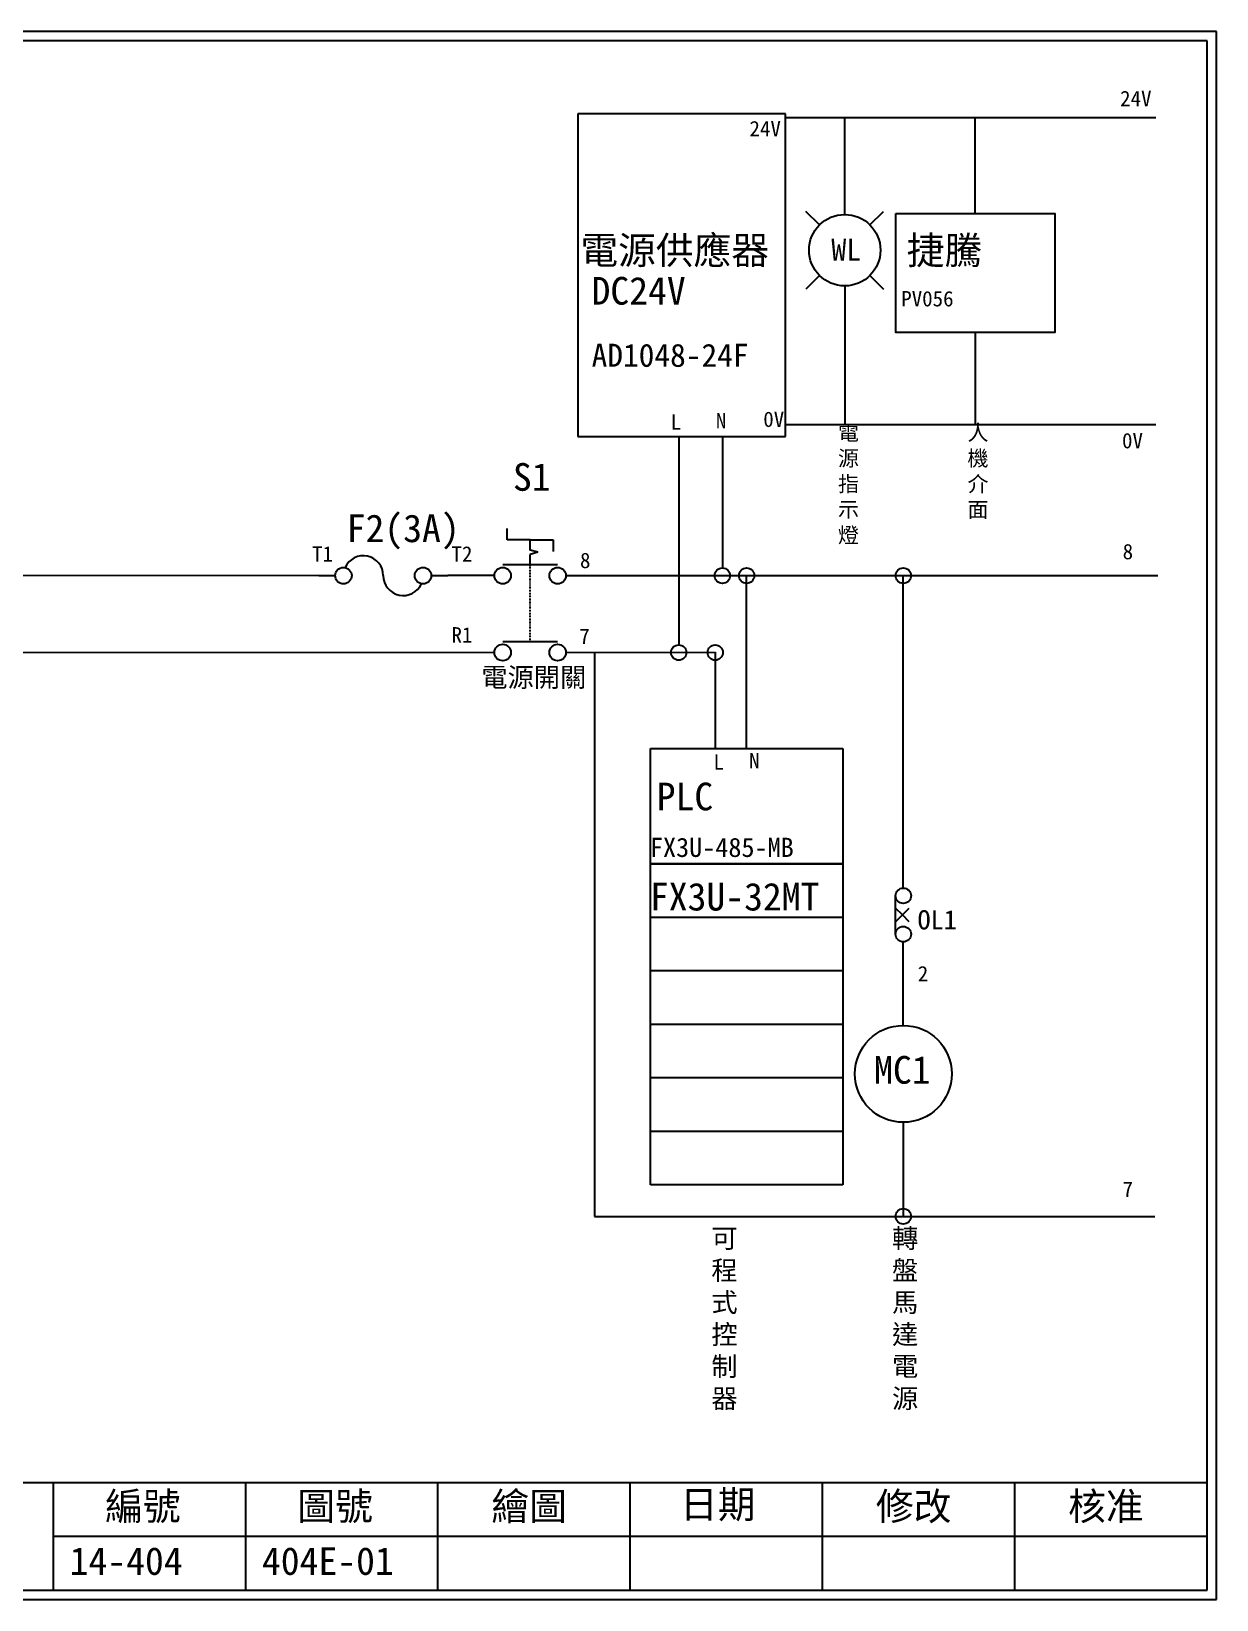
# Model space of a CAD drawing. Extents: x 10 to 297, y 3 to 207.
# Drawn here: x 142.9 to 297, y 3 to 207 of the extents above; entities that cross this region are included whole.
import ezdxf
from ezdxf.enums import TextEntityAlignment as Align

# ---------------------------------------------------------------- set-up
doc = ezdxf.new("R2010")
doc.units = 0
doc.linetypes.add('DASHED', pattern=[0.2, 0.1, -0.1])
doc.layers.get('0').update_dxf_attribs({"linetype": 'CONTINUOUS'})
for name, color, linetype in [('7', 7, 'CONTINUOUS'), ('圖框層', 7, 'CONTINUOUS'), ('標尺寸層', 3, 'CONTINUOUS')]:
    doc.layers.add(name, color=color, linetype=linetype)
doc.styles.add('CNS', font='romanc.shx', dxfattribs={"bigfont": 'chineset.shx'})
doc.styles.add('STSL', font='kaiu.ttf')

# ---------------------------------------------------------------- blocks, each defined once
blk = doc.blocks.new('FUSE')
at = {"color": 7}
for p, q in [((0, 0), (2.14, 0)), ((14.64, 0), (16.78, 0))]:
    blk.add_line(p, q, dxfattribs=at)
for centre in [(3.21, 0), (13.56, 0)]:
    blk.add_circle(centre, 1.07)
for centre, start, end in [((5.8, 0), 0, 156.116), ((10.98, 0), 180, 336.116)]:
    blk.add_arc(centre, 2.59, start, end, dxfattribs=at)

msp = doc.modelspace()

# ---------------------------------------------------------------- linework, layer by layer
for p, q in [((240.95, 196.26), (213.95, 196.26)), ((213.95, 196.26), (213.95, 154.26)), ((240.95, 154.26), (240.95, 196.26)), ((289.09, 195.73), (240.95, 195.73)), ((248.64, 187.05), (248.64, 195.73)), ((248.64, 183.15), (248.64, 187.05)), ((245.36, 181.79), (243.59, 183.56)), ((251.92, 181.79), (253.69, 183.56)), ((245.36, 175.23), (243.59, 173.46)), ((248.64, 173.87), (248.64, 169.92)), ((251.92, 175.23), (253.69, 173.46)), ((248.64, 169.92), (248.64, 155.78)), ((289.09, 155.78), (240.95, 155.78)), ((213.95, 154.26), (236.95, 154.26)), ((227.06, 154.26), (227.06, 127.18)), ((232.73, 154.26), (232.73, 137.18)), ((236.95, 154.26), (240.95, 154.26)), ((204.74, 140.83), (204.74, 142.33)), ((207.74, 140.83), (204.74, 140.83)), ((207.74, 140.83), (210.74, 140.83)), ((210.74, 140.83), (210.74, 139.33)), ((208.74, 139.22), (207.74, 139.48)), ((208.74, 139.22), (207.74, 138.95)), ((194.89, 136.18), (195.96, 136.18)), ((212.38, 136.18), (289.34, 136.18)), ((235.88, 113.7), (235.88, 136.18)), ((212.38, 126.18), (231.8, 126.21)), ((223.38, 113.7), (248.38, 113.7)), ((223.38, 98.7), (223.38, 113.7)), ((248.38, 113.7), (248.38, 98.7)), ((248.38, 98.7), (223.38, 98.7)), ((223.38, 98.7), (248.38, 98.7)), ((223.38, 91.74), (223.38, 98.7)), ((248.38, 98.7), (248.38, 91.74)), ((248.38, 91.74), (223.38, 91.74)), ((223.38, 84.78), (223.38, 91.74)), ((248.38, 91.74), (248.38, 84.78)), ((248.38, 84.78), (223.38, 84.78)), ((248.38, 84.78), (223.38, 84.78)), ((223.38, 77.82), (223.38, 84.78)), ((248.38, 84.78), (248.38, 77.82)), ((248.38, 77.82), (223.38, 77.82)), ((248.38, 77.82), (223.38, 77.82)), ((223.38, 70.86), (223.38, 77.82)), ((248.38, 77.82), (248.38, 70.86)), ((248.38, 70.86), (223.38, 70.86)), ((248.38, 70.86), (223.38, 70.86)), ((223.38, 63.9), (223.38, 70.86)), ((248.38, 70.86), (248.38, 63.9)), ((248.38, 63.9), (223.38, 63.9)), ((248.38, 63.9), (223.38, 63.9)), ((223.38, 56.94), (223.38, 63.9)), ((248.38, 63.9), (248.38, 56.94)), ((248.38, 56.94), (223.38, 56.94))]:
    msp.add_line(p, q)
for centre, radius in [((248.64, 178.51), 4.64), ((232.73, 136.18), 1), ((227.06, 126.18), 1), ((256.26, 71.38), 6.3)]:
    msp.add_circle(centre, radius)
at = {"layer": '7'}
for p, q in [((207.74, 139.48), (207.74, 140.83)), ((207.74, 137.61), (207.74, 138.95)), ((204.17, 137.61), (211.31, 137.61)), ((204.17, 127.61), (211.31, 127.61))]:
    msp.add_line(p, q, dxfattribs=at)
at = {"layer": '7', "linetype": 'DASHED'}
msp.add_line((207.74, 127.61), (207.74, 137.61), dxfattribs=at)
at = {"layer": '7'}
for centre in [(204.17, 136.18), (211.31, 136.18), (204.17, 126.18), (211.31, 126.18)]:
    msp.add_circle(centre, 1.07, dxfattribs=at)
at = {"layer": '圖框層', "color": 7}
for p, q in [((297, 206.97), (10, 206.97)), ((297, 3), (297, 206.97)), ((295.75, 205.72), (11.25, 205.72)), ((295.75, 4.25), (295.75, 205.72)), ((11.25, 18.25), (295.75, 18.25)), ((145.75, 4.25), (145.75, 18.25)), ((170.75, 4.25), (170.75, 18.25)), ((195.75, 4.25), (195.75, 18.25)), ((220.75, 4.25), (220.75, 18.25)), ((245.75, 4.25), (245.75, 18.25)), ((270.75, 4.25), (270.75, 18.25)), ((145.75, 11.25), (295.75, 11.25)), ((11.25, 4.25), (295.75, 4.25)), ((10, 3), (297, 3))]:
    msp.add_line(p, q, dxfattribs=at)
at = {"layer": '標尺寸層', "color": 7}
for p, q in [((265.62, 183.26), (265.62, 195.73)), ((265.62, 167.82), (265.62, 155.78)), ((180.25, 136.18), (41.11, 136.12)), ((203.1, 136.18), (197.03, 136.18)), ((256.26, 95.55), (256.26, 136.18)), ((203.1, 126.18), (21.12, 126.06)), ((216.11, 126.19), (216.11, 52.85)), ((231.8, 126.21), (231.8, 113.69)), ((255.26, 89.55), (255.26, 94.55)), ((255.26, 91.17), (257.02, 92.93)), ((256.14, 92.05), (255.26, 92.93)), ((257.02, 91.17), (256.14, 92.05)), ((256.26, 77.68), (256.26, 88.55)), ((256.26, 65.08), (256.26, 52.85)), ((216.11, 52.85), (288.98, 52.85))]:
    msp.add_line(p, q, dxfattribs=at)
msp.add_lwpolyline([(255.27, 183.26), (275.97, 183.26), (275.97, 167.82), (255.27, 167.82)], close=True, dxfattribs=at)
for centre in [(235.88, 136.18), (256.26, 136.18), (231.8, 126.18), (256.26, 94.55), (256.26, 89.55), (256.26, 52.85)]:
    msp.add_circle(centre, 1, dxfattribs=at)

# ---------------------------------------------------------------- block references
at = {"color": 7}
msp.add_blockref('FUSE', (180.25, 136.18), dxfattribs=at)

# ---------------------------------------------------------------- texts
msp.add_text('WL', height=2.856, dxfattribs=at).set_placement((248.84, 178.56), align=Align.MIDDLE_CENTER)
at = {"layer": '圖框層', "color": 4, "style": 'STSL'}
for s, height, p in [('24V', 2, (284.45, 197.24)), ('24V', 2, (236.26, 193.32)), ('電源供應器', 3.6, (214.26, 176.69)), ('捷騰', 3.6, (256.7, 176.69)), ('DC24V', 3.6, (215.72, 171.43)), ('PV056', 2, (255.99, 171.2)), ('AD1048-24F', 3, (215.73, 163.34)), ('L', 2, (226.02, 155.17)), ('N', 2, (231.89, 155.32)), ('0V', 2, (238.05, 155.52)), ('0V', 2, (284.7, 152.74)), ('S1', 3.6, (205.5, 147.22)), ('F2(3A)', 3.6, (183.88, 140.54)), ('T1', 2, (179.38, 138)), ('T2', 2, (197.51, 138)), ('8', 2, (214.22, 137.16)), ('8', 2, (284.78, 138.31)), ('R1', 2, (197.51, 127.48)), ('7', 2, (214.13, 127.28)), ('L', 2, (231.57, 110.94)), ('N', 2, (236.21, 111.12)), ('PLC', 3.6, (224.19, 105.66)), ('FX3U-485-MB', 2.5, (223.31, 99.59)), ('FX3U-32MT', 3.6, (223.31, 92.63)), ('OL1', 2.5, (258.11, 90.17)), ('2', 2, (258.14, 83.41)), ('MC1', 3.6, (252.46, 70.1)), ('7', 2, (284.77, 55.36)), ('編號', 3.6, (152.47, 13.34)), ('圖號', 3.6, (177.47, 13.34)), ('繪圖', 3.6, (202.69, 13.34)), ('日期', 3.6, (227.22, 13.59)), ('修改', 3.6, (252.69, 13.34)), ('核准', 3.6, (277.69, 13.34)), ('14-404', 3.6, (147.86, 6.22)), ('404E-01', 3.6, (172.86, 6.22))]:
    msp.add_text(s, height=height, dxfattribs=at).set_placement(p)
at = {"layer": '標尺寸層', "color": 7, "attachment_point": 1, "style": 'CNS'}
for s, insert, char_height, width in [('{\\fDFKai-SB|b0|i0|c136|p65;電\\P源指示燈}', (247.76, 155.78), 2, 2.7881), ('{\\fDFKai-SB|b0|i0|c136|p65;人機介面}', (264.61, 155.78), 2, 2.0277), ('{\\fDFKai-SB|b0|i0|c136|p65;電源開關}', (201.39, 124.21), 2.5, 14.0847), ('{\\fDFKai-SB|b0|i0|c136|p65;可程式控制器}', (231.3, 51.25), 2.5, 5.4243), ('{\\fDFKai-SB|b0|i0|c136|p65;轉盤馬達電源}', (254.79, 51.25), 2.5, 5.4243)]:
    msp.add_mtext(s, dxfattribs=dict(at, insert=insert, char_height=char_height, width=width))

doc.saveas('drawing.dxf')
